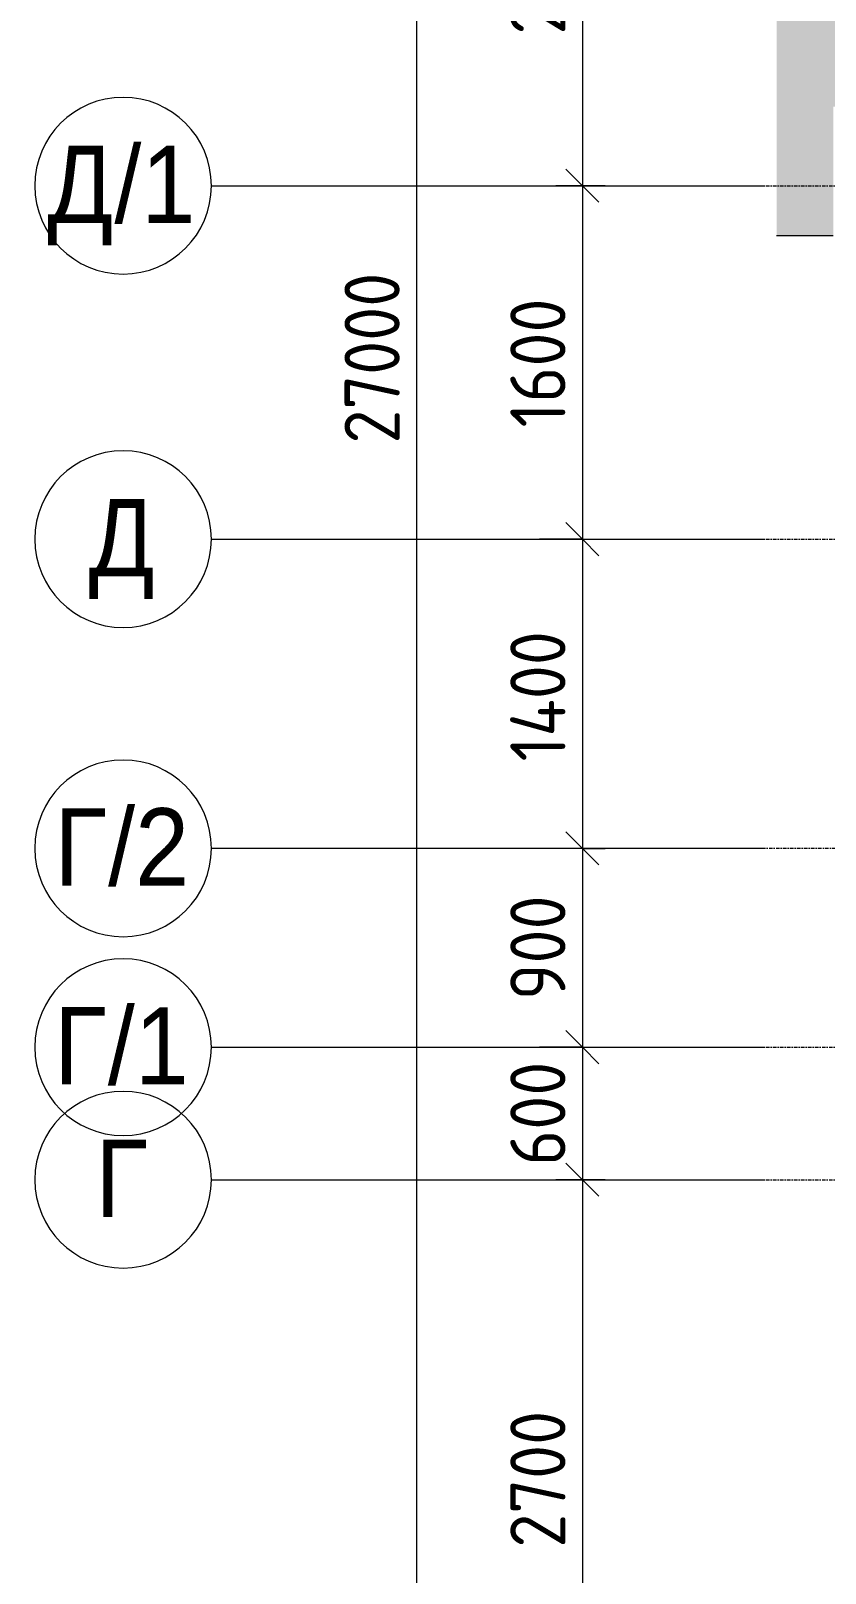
# Model space of a CAD drawing. Header units: millimetres. Extents: x -3902 to 188078, y -8553 to 29000.
# Drawn here: x -3902 to -304, y 8719 to 15701 of the extents above; entities that cross this region are included whole.
import ezdxf

# ---------------------------------------------------------------- set-up
doc = ezdxf.new("R2010")
doc.units = ezdxf.units.MM
doc.linetypes.add('Осевая', pattern=[31.75, 6.35, -4.7625, 15.875, -4.7625])
for name, color, linetype, lineweight in [('A-ANNO-DIMS', 7, 'Continuous', 9), ('A-ANNO-DIMS-100', 7, 'Continuous', 9), ('A-DETL', 7, 'Continuous', 9), ('Оси', 7, 'Continuous', 9), ('Оси-1', 7, 'Continuous', 20), ('Оси-2', 7, 'Осевая', 9)]:
    doc.layers.add(name, color=color, linetype=linetype, lineweight=lineweight)
doc.layers.add('A-DETL-GENF-1', color=7, linetype='Continuous', lineweight=9, true_color=0xd4d4d4)
doc.styles.add('Arial', font='arial.ttf', dxfattribs={"width": 0.9, "height": 350})
doc.styles.add('ISOCPEUR', font='isocpeur.ttf', dxfattribs={"width": 0.9, "height": 250})
doc.dimstyles.new('ISO-2_5_0_9К_БОЛЬШОЙ', dxfattribs={"dimscale": 304.8, "dimtxt": 248.995294, "dimasz": 0.492126, "dimexe": 0.393701, "dimexo": 0.984252, "dimgap": 0, "dimtad": 1, "dimdec": 0, "dimrnd": 10, "dimzin": 0, "dimdsep": 46, "dimtxsty": 'ISOCPEUR', "dimblk1": 'OBLIQUE', "dimblk2": 'OBLIQUE', "dimsah": 1, "dimcen": 0.09, "dimdle": 0.393701, "dimazin": 0, "dimtfac": 1, "dimtdec": 4, "dimtix": 1, "dimtmove": 0, "dimatfit": 3, "dimfxl": 1, "dimtvp": 1, "dimtolj": 1, "dimtzin": 0, "dimarcsym": 2})
doc.dimstyles.new('ISO-2_5_0_9К_БОЛЬШОЙ_1', dxfattribs={"dimscale": 304.8, "dimtxt": 248.995294, "dimasz": 0.492126, "dimexe": 0.393701, "dimexo": 0.984252, "dimgap": 0, "dimtad": 1, "dimdec": 0, "dimrnd": 10, "dimzin": 0, "dimdsep": 46, "dimtxsty": 'ISOCPEUR', "dimblk1": 'OBLIQUE', "dimblk2": 'OBLIQUE', "dimsah": 1, "dimcen": 0.09, "dimdle": 0.393701, "dimazin": 0, "dimtfac": 1, "dimtdec": 4, "dimtix": 1, "dimtmove": 2, "dimatfit": 3, "dimfxl": 1, "dimtvp": 1, "dimtolj": 1, "dimtzin": 0, "dimarcsym": 2})

# ---------------------------------------------------------------- blocks, each defined once
blk = doc.blocks.new('Ось сетки - D8-29747960-Сводный план потолка 3 этажа в осях 1-12')
at = {"layer": 'Оси-1'}
for start, end in [(360, 180), (180, 360)]:
    blk.add_arc((0, 0), 4, start, end, dxfattribs=at)
blk = doc.blocks.new('DIMBLOCK4-Сводный план потолка 3 этажа в осях 1-12')
at = {"layer": 'A-ANNO-DIMS-100'}
for p, q in [((-2154.6, 27120), (-2154.6, -120)), ((-2348.5, 27000), (-2034.6, 27000)), ((-2154.6, 27000), (-2348.5, 27000)), ((-2348.5, 0), (-2034.6, 0)), ((-2154.6, 0), (-2348.5, 0))]:
    blk.add_line(p, q, dxfattribs=at)
at = {"layer": 'A-ANNO-DIMS-100', "lineweight": 20}
for p, q in [((-2154.6, 27000), (-2229.6, 27075)), ((-2154.6, 27000), (-2079.6, 26925)), ((-2154.6, 0), (-2229.6, 75)), ((-2154.6, 0), (-2079.6, -75))]:
    blk.add_line(p, q, dxfattribs=at)
at = {"layer": 'A-ANNO-DIMS-100', "color": 0, "insert": (-2481.2, 13832.4), "char_height": 250, "width": 948.097, "attachment_point": 1, "rotation": 90, "line_spacing_factor": 1.149209, "style": 'ISOCPEUR'}
blk.add_mtext('27000', dxfattribs=at)
blk = doc.blocks.new('_Oblique')
at = {"color": 0, "linetype": 'ByBlock', "lineweight": -2}
blk.add_line((-0.5, -0.5), (0.5, 0.5), dxfattribs=at)
blk = doc.blocks.new('DIMBLOCK9-Сводный план потолка 3 этажа в осях 1-12')
at = {"layer": 'A-ANNO-DIMS-100', "lineweight": 20}
for p, q in [((-1403.8, 17000), (-1478.8, 17075)), ((-1403.8, 17000), (-1328.8, 16925)), ((-1403.8, 15000), (-1478.8, 15075)), ((-1403.8, 15000), (-1328.8, 14925))]:
    blk.add_line(p, q, dxfattribs=at)
at = {"layer": 'A-ANNO-DIMS-100'}
for p, q in [((-1597.7, 17000), (-1283.8, 17000)), ((-1403.8, 17000), (-1597.7, 17000)), ((-1403.8, 17000), (-1403.8, 15000)), ((-1300.7, 15000), (-1523.8, 15000)), ((-1403.8, 15000), (-1300.7, 15000))]:
    blk.add_line(p, q, dxfattribs=at)
at = {"layer": 'A-ANNO-DIMS-100', "color": 0, "insert": (-1730.4, 15684), "char_height": 250, "width": 758.478, "attachment_point": 1, "rotation": 90, "line_spacing_factor": 1.149209, "style": 'ISOCPEUR'}
blk.add_mtext('2000', dxfattribs=at)
blk = doc.blocks.new('DIMBLOCK10-Сводный план потолка 3 этажа в осях 1-12')
at = {"layer": 'A-ANNO-DIMS-100', "lineweight": 20}
for p, q in [((-1403.8, 15000), (-1478.8, 15075)), ((-1403.8, 15000), (-1328.8, 14925)), ((-1403.8, 13400), (-1478.8, 13475)), ((-1403.8, 13400), (-1328.8, 13325))]:
    blk.add_line(p, q, dxfattribs=at)
at = {"layer": 'A-ANNO-DIMS-100'}
for p, q in [((-1300.7, 15000), (-1523.8, 15000)), ((-1403.8, 15000), (-1403.8, 13400)), ((-1403.8, 15000), (-1300.7, 15000)), ((-1597.7, 13400), (-1283.8, 13400)), ((-1403.8, 13400), (-1597.7, 13400))]:
    blk.add_line(p, q, dxfattribs=at)
at = {"layer": 'A-ANNO-DIMS-100', "color": 0, "insert": (-1730.4, 13905.5), "char_height": 250, "width": 706.764, "attachment_point": 1, "rotation": 90, "line_spacing_factor": 1.149209, "style": 'ISOCPEUR'}
blk.add_mtext('1600', dxfattribs=at)
blk = doc.blocks.new('DIMBLOCK11-Сводный план потолка 3 этажа в осях 1-12')
at = {"layer": 'A-ANNO-DIMS-100', "lineweight": 20}
for p, q in [((-1403.8, 13400), (-1478.8, 13475)), ((-1403.8, 13400), (-1328.8, 13325)), ((-1403.8, 12000), (-1478.8, 12075)), ((-1403.8, 12000), (-1328.8, 11925))]:
    blk.add_line(p, q, dxfattribs=at)
at = {"layer": 'A-ANNO-DIMS-100'}
for p, q in [((-1597.7, 13400), (-1283.8, 13400)), ((-1403.8, 13400), (-1597.7, 13400)), ((-1403.8, 13400), (-1403.8, 12000)), ((-1300.7, 12000), (-1523.8, 12000)), ((-1403.8, 12000), (-1300.7, 12000))]:
    blk.add_line(p, q, dxfattribs=at)
at = {"layer": 'A-ANNO-DIMS-100', "color": 0, "insert": (-1730.4, 12393.5), "char_height": 250, "width": 735.494, "attachment_point": 1, "rotation": 90, "line_spacing_factor": 1.149209, "style": 'ISOCPEUR'}
blk.add_mtext('1400', dxfattribs=at)
blk = doc.blocks.new('DIMBLOCK12-Сводный план потолка 3 этажа в осях 1-12')
at = {"layer": 'A-ANNO-DIMS-100', "lineweight": 20}
for p, q in [((-1403.8, 12000), (-1478.8, 12075)), ((-1403.8, 12000), (-1328.8, 11925)), ((-1403.8, 11100), (-1478.8, 11175)), ((-1403.8, 11100), (-1328.8, 11025))]:
    blk.add_line(p, q, dxfattribs=at)
at = {"layer": 'A-ANNO-DIMS-100'}
for p, q in [((-1300.7, 12000), (-1523.8, 12000)), ((-1403.8, 12000), (-1403.8, 11100)), ((-1403.8, 12000), (-1300.7, 12000)), ((-1597.7, 11100), (-1283.8, 11100)), ((-1403.8, 11100), (-1597.7, 11100))]:
    blk.add_line(p, q, dxfattribs=at)
at = {"layer": 'A-ANNO-DIMS-100', "color": 0, "insert": (-1730.4, 11313), "char_height": 250, "width": 568.858, "attachment_point": 1, "rotation": 90, "line_spacing_factor": 1.149209, "style": 'ISOCPEUR'}
blk.add_mtext('900', dxfattribs=at)
blk = doc.blocks.new('DIMBLOCK13-Сводный план потолка 3 этажа в осях 1-12')
at = {"layer": 'A-ANNO-DIMS-100', "lineweight": 20}
for p, q in [((-1403.8, 11100), (-1478.8, 11175)), ((-1403.8, 11100), (-1328.8, 11025)), ((-1403.8, 10500), (-1478.8, 10575)), ((-1403.8, 10500), (-1328.8, 10425))]:
    blk.add_line(p, q, dxfattribs=at)
at = {"layer": 'A-ANNO-DIMS-100'}
for p, q in [((-1597.7, 11100), (-1283.8, 11100)), ((-1403.8, 11100), (-1597.7, 11100)), ((-1403.8, 11100), (-1403.8, 10500)), ((-1300.7, 10500), (-1523.8, 10500)), ((-1403.8, 10500), (-1300.7, 10500))]:
    blk.add_line(p, q, dxfattribs=at)
at = {"layer": 'A-ANNO-DIMS-100', "color": 0, "insert": (-1730.4, 10563), "char_height": 250, "width": 568.858, "attachment_point": 1, "rotation": 90, "line_spacing_factor": 1.149209, "style": 'ISOCPEUR'}
blk.add_mtext('600', dxfattribs=at)
blk = doc.blocks.new('DIMBLOCK14-Сводный план потолка 3 этажа в осях 1-12')
at = {"layer": 'A-ANNO-DIMS-100', "lineweight": 20}
for p, q in [((-1403.8, 10500), (-1478.8, 10575)), ((-1403.8, 10500), (-1328.8, 10425)), ((-1403.8, 7800), (-1478.8, 7875)), ((-1403.8, 7800), (-1328.8, 7725))]:
    blk.add_line(p, q, dxfattribs=at)
at = {"layer": 'A-ANNO-DIMS-100'}
for p, q in [((-1300.7, 10500), (-1523.8, 10500)), ((-1403.8, 10500), (-1403.8, 7800)), ((-1403.8, 10500), (-1300.7, 10500)), ((-1597.7, 7800), (-1283.8, 7800)), ((-1403.8, 7800), (-1597.7, 7800))]:
    blk.add_line(p, q, dxfattribs=at)
at = {"layer": 'A-ANNO-DIMS-100', "color": 0, "insert": (-1730.4, 8834), "char_height": 250, "width": 758.478, "attachment_point": 1, "rotation": 90, "line_spacing_factor": 1.149209, "style": 'ISOCPEUR'}
blk.add_mtext('2700', dxfattribs=at)

msp = doc.modelspace()

# ---------------------------------------------------------------- hatches: boundary and pattern name
at = {"layer": 'A-DETL-GENF-1'}
msp.add_hatch(color=256, dxfattribs=at).paths.add_polyline_path([(-268, 14774.9), (-268, 15358), (38307.7, 15358), (38307.7, 23888.3), (33928.1, 23888.3), (33928.1, 27398.1), (-524.6, 27398.1), (-524.6, 14774.9)])

# ---------------------------------------------------------------- linework, layer by layer
at = {"layer": 'A-DETL'}
msp.add_line((-524.6, 14774.9), (-268, 14774.9), dxfattribs=at)
at = {"layer": 'Оси'}
for p, q in [((-3083.8, 15000), (-583.8, 15000)), ((-3083.8, 13400), (-583.8, 13400)), ((-583.8, 12000), (-3083.8, 12000)), ((-3083.8, 11100), (-583.8, 11100)), ((-3083.8, 10500), (-583.8, 10500))]:
    msp.add_line(p, q, dxfattribs=at)
at = {"layer": 'Оси-2'}
for p, q in [((-583.8, 15000), (35390, 15000)), ((-583.8, 13400), (35390, 13400)), ((8517.2, 12000), (-583.8, 12000)), ((-583.8, 11100), (35990, 11100)), ((-583.8, 10500), (35990, 10500))]:
    msp.add_line(p, q, dxfattribs=at)

# ---------------------------------------------------------------- block references
at = {"layer": 'Оси-1', "xscale": 99.99999999999993, "yscale": 99.99999999999993, "zscale": 99.99999999999993}
for p, rotation in [((-3483.8, 15000), 269.9999999999994), ((-3483.8, 13400), 269.9999999999994), ((-3483.8, 12000), 89.99999999999982), ((-3483.8, 11100), 269.9999999999994), ((-3483.8, 10500), 269.9999999999994)]:
    msp.add_blockref('Ось сетки - D8-29747960-Сводный план потолка 3 этажа в осях 1-12', p, dxfattribs=dict(at, rotation=rotation))

# ---------------------------------------------------------------- texts
at = {"layer": 'Оси', "char_height": 350, "attachment_point": 1, "style": 'Arial'}
for s, insert, width in [('\\fArial|b0|i0|c204|p34|;\\W.9;Д', (-3826.9, 15181), 367.975), ('/1', (-3523.3, 15181), 454.557), ('\\fArial|b0|i0|c204|p34|;\\W.9;Д', (-3639.2, 13581), 367.975), ('\\fArial|b0|i0|c204|p34|;\\W.9;Г', (-3795.8, 12181.6), 295.823), ('/2', (-3551.7, 12181.6), 454.557), ('\\fArial|b0|i0|c204|p34|;\\W.9;Г', (-3797.2, 11281), 295.823), ('/1', (-3553.1, 11281), 454.557), ('\\fArial|b0|i0|c204|p34|;\\W.9;Г', (-3609.5, 10681), 295.823)]:
    msp.add_mtext(s, dxfattribs=dict(at, insert=insert, width=width))

# ---------------------------------------------------------------- dimensions: what is measured, and where the dimension line sits
at = {"layer": 'A-ANNO-DIMS'}
dim = msp.add_linear_dim(base=(-2154.6, 0), p1=(-2048.5, 27000), p2=(-2048.5, 0), angle=90, dimstyle='ISO-2_5_0_9К_БОЛЬШОЙ_1', override={"dimpost": '<>', "dimfxl": 26999.999823}, dxfattribs=at)
dim.commit()
dim.dimension.update_dxf_attribs({"geometry": 'DIMBLOCK4-Сводный план потолка 3 этажа в осях 1-12', "text_midpoint": (-2314.5, 14306.5), "dimtype": 160, "text_rotation": 90})
for base, p1, p2, override, picture, middle in [((-1403.8, 15000), (-1297.7, 17000), (-1000.7, 15000), {"dimpost": '<>', "dimfxl": 2021.925021}, 'DIMBLOCK9-Сводный план потолка 3 этажа в осях 1-12', (-1528.8, 16000)), ((-1403.8, 13400), (-1000.7, 15000), (-1297.7, 13400), {"dimpost": '<>', "dimfxl": 1627.323106}, 'DIMBLOCK10-Сводный план потолка 3 этажа в осях 1-12', (-1528.8, 14200)), ((-1403.8, 12000), (-1297.7, 13400), (-1000.7, 12000), {"dimpost": '<>', "dimfxl": 1431.14656}, 'DIMBLOCK11-Сводный план потолка 3 этажа в осях 1-12', (-1528.8, 12700)), ((-1403.8, 11100), (-1000.7, 12000), (-1297.7, 11100), {"dimpost": '<>', "dimfxl": 947.723847}, 'DIMBLOCK12-Сводный план потолка 3 этажа в осях 1-12', (-1528.8, 11550)), ((-1403.8, 10500), (-1297.7, 11100), (-1000.7, 10500), {"dimpost": '<>', "dimfxl": 669.462837}, 'DIMBLOCK13-Сводный план потолка 3 этажа в осях 1-12', (-1528.8, 10800)), ((-1403.8, 7800), (-1000.7, 10500), (-1297.7, 7800), {"dimpost": '<>', "dimfxl": 2716.280635}, 'DIMBLOCK14-Сводный план потолка 3 этажа в осях 1-12', (-1528.8, 9150))]:
    dim = msp.add_linear_dim(base=base, p1=p1, p2=p2, angle=90, dimstyle='ISO-2_5_0_9К_БОЛЬШОЙ', override=override, dxfattribs=at)
    dim.commit()
    dim.dimension.update_dxf_attribs({"geometry": picture, "text_midpoint": middle})

doc.saveas('drawing.dxf')
